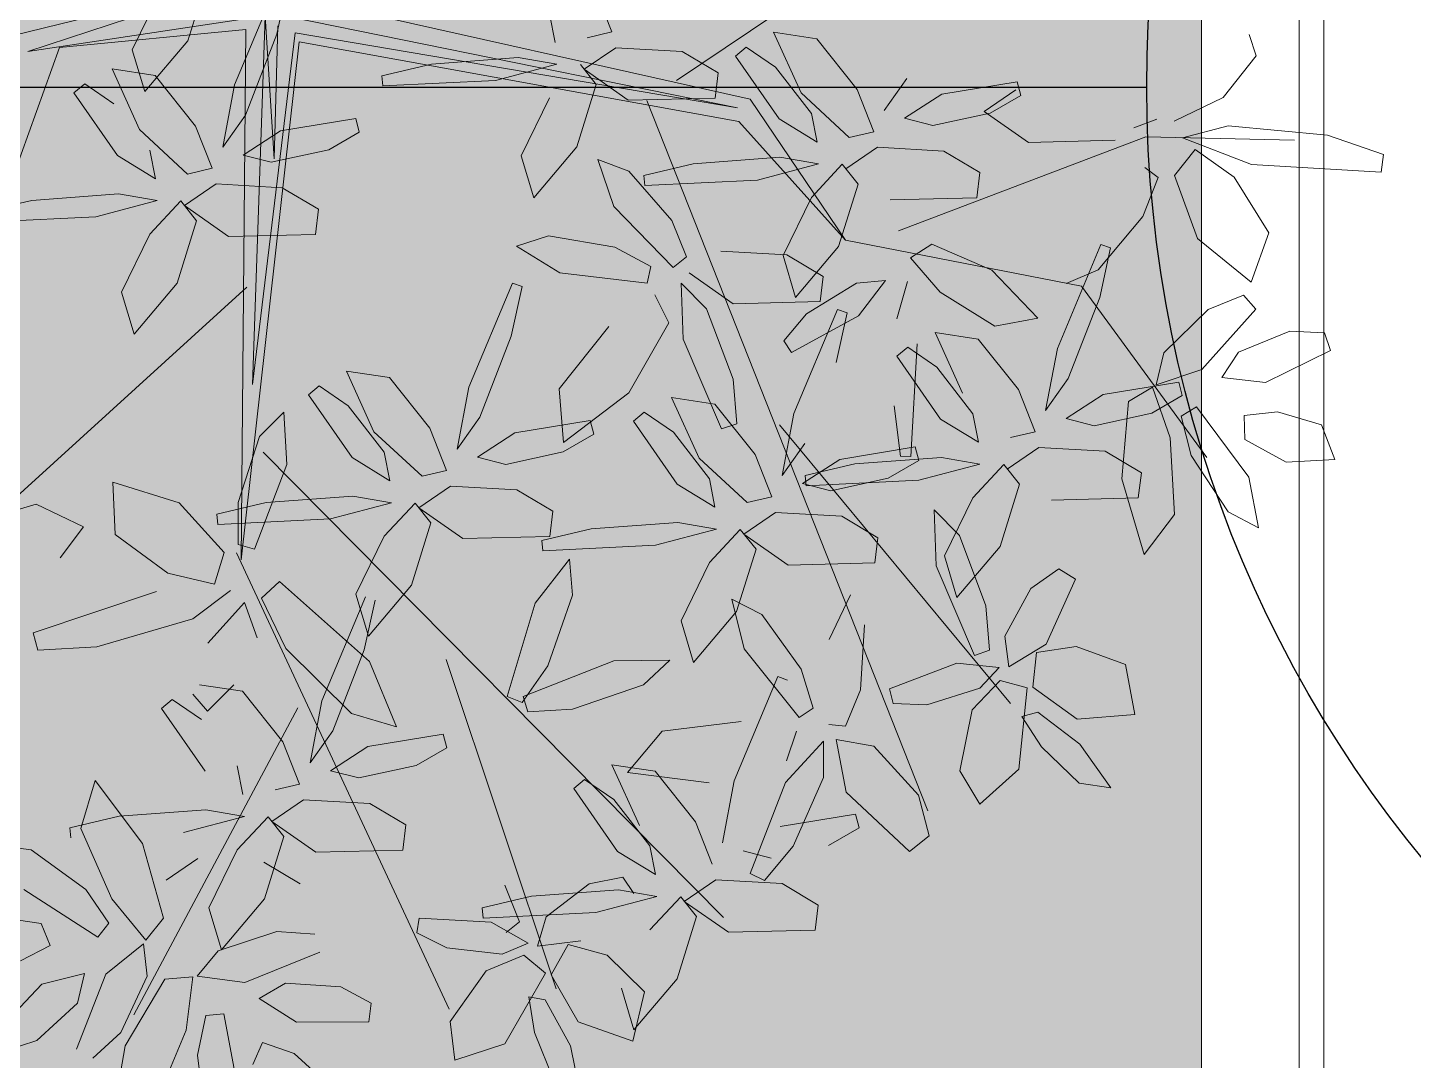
# Model space of a CAD drawing. Header units: metres. Extents: x 349703 to 349913, y 9282546 to 9282694.
# Drawn here: x 349746.562 to 349747.983, y 9282638.066 to 9282639.126 of the extents above; entities that cross this region are included whole.
import ezdxf

# ---------------------------------------------------------------- set-up
doc = ezdxf.new("R2010")
doc.units = ezdxf.units.M
doc.header["$LTSCALE"] = 0.25
for name, color, linetype, lineweight in [('AREA-VERDE', 3, 'CONTINUOUS', 9), ('ARQ-FONDO', 253, 'CONTINUOUS', 9), ('LLORAD-TEXTO', 1, 'CONTINUOUS', 25)]:
    doc.layers.add(name, color=color, linetype=linetype, lineweight=lineweight)

# ---------------------------------------------------------------- blocks, each defined once
blk = doc.blocks.new('PLAZA CENTRAL')
at = {"layer": 'ARQ-FONDO'}
blk.add_lwpolyline([(349596.6395, 9282641.1169), (349621.0817, 9282641.1169), (349621.0817, 9282622.8854), (349596.6395, 9282622.8854)], close=True, dxfattribs=at)
blk = doc.blocks.new('WAKDOQ')
at = {"layer": 'AREA-VERDE', "lineweight": 0, "true_color": 0xc4e4b2, "transparency": 33554687}
h = blk.add_hatch(color=3, dxfattribs=at)
h.dxf.hatch_style = 1
h.paths.add_polyline_path([(349597.5175, 9282641.0169), (349595.3826, 9282641.0169), (349595.3826, 9282637.296), (349597.5175, 9282637.296)])
at = {"layer": 'ARQ-FONDO'}
for points in [[(349595.2826, 9282647.2826), (349597.6175, 9282647.2826), (349597.6175, 9282598.1901), (349595.2826, 9282598.1901)], [(349595.3826, 9282641.0169), (349597.5175, 9282641.0169), (349597.5175, 9282637.296), (349595.3826, 9282637.296)]]:
    blk.add_lwpolyline(points, close=True, dxfattribs=at)
blk = doc.blocks.new('ARR2')
at = {"layer": 'ARQ-FONDO', "lineweight": 5}
for p, q in [((2741.5502, 1214.183), (2742.0863, 1214.5442)), ((2740.3345, 1214.1933), (2740.9358, 1214.3402)), ((2740.9358, 1214.3402), (2740.5887, 1214.2261)), ((2740.8544, 1214.3345), (2740.8257, 1214.242)), ((2740.7432, 1214.2284), (2740.7852, 1214.3145)), ((2740.8947, 1214.1764), (2740.9592, 1214.3307)), ((2740.9735, 1214.3255), (2740.9575, 1214.2518)), ((2741.4295, 1214.3176), (2741.4543, 1214.255)), ((2741.0145, 1214.2999), (2741.6594, 1214.1552)), ((2740.5887, 1214.2261), (2740.9234, 1214.2766)), ((2740.9216, 1213.7321), (2740.9402, 1214.2786)), ((2740.9402, 1214.2786), (2740.9538, 1214.0668)), ((2740.9784, 1214.277), (2741.6403, 1214.1425)), ((2741.3618, 1214.2818), (2741.3702, 1214.2395)), ((2740.6354, 1214.2321), (2740.9114, 1214.2586)), ((2740.9114, 1214.2586), (2740.9047, 1213.4719)), ((2740.9575, 1214.2518), (2740.9109, 1214.1317)), ((2740.9849, 1214.2535), (2740.9216, 1213.7321)), ((2740.9538, 1214.0668), (2740.9593, 1214.2641)), ((2741.6403, 1214.1425), (2740.9849, 1214.2535)), ((2741.4543, 1214.255), (2741.4177, 1214.2465)), ((2741.6939, 1214.2545), (2741.7579, 1214.2447)), ((2741.7346, 1214.1645), (2741.6939, 1214.2545)), ((2742.3988, 1214.2512), (2742.4094, 1214.2196)), ((2740.6354, 1214.2321), (2740.3772, 1213.5152)), ((2740.8257, 1214.242), (2740.7618, 1214.1665)), ((2740.9047, 1213.4719), (2740.9909, 1214.2402)), ((2740.9909, 1214.2402), (2741.6422, 1214.1223)), ((2741.4599, 1214.2317), (2741.413, 1214.1996)), ((2741.5582, 1214.2261), (2741.4599, 1214.2317)), ((2741.6375, 1214.2191), (2741.6534, 1214.2325)), ((2741.6534, 1214.2325), (2741.6966, 1214.2029)), ((2741.7579, 1214.2447), (2741.8176, 1214.1698)), ((2740.7618, 1214.1665), (2740.7432, 1214.2284)), ((2741.1868, 1214.2074), (2741.3153, 1214.217)), ((2741.3153, 1214.217), (2741.3725, 1214.2071)), ((2741.6117, 1214.1942), (2741.5582, 1214.2261)), ((2741.7021, 1214.126), (2741.6375, 1214.2191)), ((2742.4094, 1214.2196), (2742.3603, 1214.1579)), ((2740.7134, 1214.2002), (2740.7773, 1214.1904)), ((2740.754, 1214.1101), (2740.7134, 1214.2002)), ((2740.7773, 1214.1904), (2740.837, 1214.1154)), ((2741.1134, 1214.1901), (2741.1868, 1214.2074)), ((2741.1149, 1214.1749), (2741.1134, 1214.1901)), ((2741.3725, 1214.2071), (2741.2819, 1214.1832)), ((2741.4077, 1214.2066), (2741.4311, 1214.1773)), ((2741.413, 1214.1996), (2741.4785, 1214.1539)), ((2741.6072, 1214.157), (2741.6117, 1214.1942)), ((2741.6966, 1214.2029), (2741.7499, 1214.134)), ((2740.6569, 1214.1648), (2740.6729, 1214.1782)), ((2740.6729, 1214.1782), (2740.716, 1214.1486)), ((2740.8773, 1214.0843), (2740.8947, 1214.1764)), ((2741.2819, 1214.1832), (2741.1149, 1214.1749)), ((2741.4311, 1214.1773), (2741.4023, 1214.0847)), ((2741.8176, 1214.1698), (2741.8423, 1214.1071)), ((2741.8915, 1214.1861), (2741.8579, 1214.1387)), ((2741.9433, 1214.1627), (2742.0552, 1214.1811)), ((2742.0531, 1214.1691), (2742.0062, 1214.137)), ((2742.0552, 1214.1811), (2742.0604, 1214.1609)), ((2740.7216, 1214.0717), (2740.6569, 1214.1648)), ((2741.3198, 1214.0712), (2741.3618, 1214.1573)), ((2741.4785, 1214.1539), (2741.6072, 1214.157)), ((2741.5062, 1214.1534), (2741.9224, 1213.0996)), ((2741.6594, 1214.1552), (2741.8003, 1213.9461)), ((2741.8058, 1214.0986), (2741.7346, 1214.1645)), ((2741.8881, 1214.1269), (2741.9433, 1214.1627)), ((2742.0604, 1214.1609), (2742.0151, 1214.1346)), ((2742.3603, 1214.1579), (2742.2877, 1214.1225)), ((2740.9109, 1214.1317), (2740.8773, 1214.0843)), ((2740.9628, 1214.1084), (2741.0746, 1214.1267)), ((2741.0746, 1214.1267), (2741.0798, 1214.1065)), ((2741.7499, 1214.134), (2741.7583, 1214.0916)), ((2741.93, 1214.1162), (2741.8881, 1214.1269)), ((2742.0151, 1214.1346), (2741.93, 1214.1162)), ((2742.0062, 1214.137), (2742.0717, 1214.0912)), ((2740.8252, 1214.0443), (2740.754, 1214.1101)), ((2740.837, 1214.1154), (2740.8618, 1214.0528)), ((2740.9076, 1214.0725), (2740.9628, 1214.1084)), ((2741.0798, 1214.1065), (2741.0345, 1214.0803)), ((2741.6422, 1214.1223), (2741.8003, 1213.9461)), ((2741.7583, 1214.0916), (2741.7021, 1214.126)), ((2741.8423, 1214.1071), (2741.8058, 1214.0986)), ((2742.2281, 1214.113), (2742.2618, 1214.1258)), ((2742.3676, 1214.116), (2742.3003, 1214.0979)), ((2742.5152, 1214.1017), (2742.3676, 1214.116)), ((2741.8793, 1213.96), (2742.2455, 1214.0994)), ((2742.0717, 1214.0912), (2742.2004, 1214.0943)), ((2742.2455, 1214.0994), (2742.4659, 1214.0946)), ((2742.3003, 1214.0979), (2742.4025, 1214.0584)), ((2742.5982, 1214.0733), (2742.5152, 1214.1017)), ((2740.7777, 1214.0373), (2740.7216, 1214.0717)), ((2740.7693, 1214.0797), (2740.7777, 1214.0373)), ((2740.9494, 1214.0618), (2740.9076, 1214.0725)), ((2741.0345, 1214.0803), (2740.9494, 1214.0618)), ((2741.3385, 1214.0092), (2741.3198, 1214.0712)), ((2741.4023, 1214.0847), (2741.3385, 1214.0092)), ((2741.4336, 1214.0656), (2741.4573, 1213.9959)), ((2741.4793, 1214.0484), (2741.4336, 1214.0656)), ((2741.5749, 1214.0596), (2741.7034, 1214.0691)), ((2741.7034, 1214.0691), (2741.7606, 1214.0592)), ((2741.848, 1214.0839), (2741.8011, 1214.0518)), ((2741.9463, 1214.0783), (2741.848, 1214.0839)), ((2741.9998, 1214.0464), (2741.9463, 1214.0783)), ((2742.319, 1214.0806), (2742.288, 1214.042)), ((2742.3766, 1214.0395), (2742.319, 1214.0806)), ((2742.5948, 1214.0471), (2742.5982, 1214.0733)), ((2740.8618, 1214.0528), (2740.8252, 1214.0443)), ((2741.5429, 1213.9756), (2741.4793, 1214.0484)), ((2741.5015, 1214.0423), (2741.5749, 1214.0596)), ((2741.7606, 1214.0592), (2741.67, 1214.0353)), ((2741.7499, 1214.0095), (2741.7958, 1214.0588)), ((2741.7958, 1214.0588), (2741.8191, 1214.0294)), ((2741.9953, 1214.0092), (2741.9998, 1214.0464)), ((2742.2444, 1214.0542), (2742.2642, 1214.0389)), ((2742.4025, 1214.0584), (2742.5948, 1214.0471)), ((2740.8675, 1214.0295), (2740.8205, 1213.9974)), ((2740.9657, 1214.024), (2740.8675, 1214.0295)), ((2741.0192, 1213.9921), (2740.9657, 1214.024)), ((2741.503, 1214.0271), (2741.5015, 1214.0423)), ((2741.67, 1214.0353), (2741.503, 1214.0271)), ((2741.8191, 1214.0294), (2741.7904, 1213.9369)), ((2742.2642, 1214.0389), (2742.2411, 1213.9814)), ((2742.288, 1214.042), (2742.3223, 1213.9488)), ((2742.428, 1213.957), (2742.3766, 1214.0395)), ((2740.5209, 1213.988), (2740.5943, 1214.0052)), ((2740.5943, 1214.0052), (2740.7228, 1214.0148)), ((2740.78, 1214.0049), (2740.6894, 1213.981)), ((2740.7228, 1214.0148), (2740.78, 1214.0049)), ((2740.7693, 1213.9551), (2740.8152, 1214.0044)), ((2740.8152, 1214.0044), (2740.8386, 1213.9751)), ((2741.7079, 1213.9233), (2741.7499, 1214.0095)), ((2741.8666, 1214.006), (2741.9953, 1214.0092)), ((2740.8205, 1213.9974), (2740.886, 1213.9517)), ((2741.0147, 1213.9548), (2741.0192, 1213.9921)), ((2741.4573, 1213.9959), (2741.5452, 1213.9058)), ((2740.6894, 1213.981), (2740.5224, 1213.9728)), ((2740.8386, 1213.9751), (2740.8098, 1213.8825)), ((2741.5648, 1213.9214), (2741.5429, 1213.9756)), ((2742.2411, 1213.9814), (2742.1749, 1213.9023)), ((2740.7273, 1213.869), (2740.7693, 1213.9551)), ((2740.886, 1213.9517), (2741.0147, 1213.9548)), ((2741.3603, 1213.9527), (2741.3126, 1213.9375)), ((2741.4588, 1213.9356), (2741.3603, 1213.9527)), ((2741.8003, 1213.9461), (2742.1503, 1213.8779)), ((2742.3223, 1213.9488), (2742.4021, 1213.884)), ((2742.4021, 1213.884), (2742.428, 1213.957)), ((2741.3126, 1213.9375), (2741.3773, 1213.8979)), ((2741.5118, 1213.9069), (2741.4588, 1213.9356)), ((2741.5452, 1213.9058), (2741.5648, 1213.9214)), ((2741.7138, 1213.9242), (2741.6155, 1213.9298)), ((2741.7265, 1213.8614), (2741.7079, 1213.9233)), ((2741.7673, 1213.8923), (2741.7138, 1213.9242)), ((2741.7904, 1213.9369), (2741.7265, 1213.8614)), ((2741.8967, 1213.9201), (2741.9283, 1213.9402)), ((2741.9283, 1213.9402), (2742.0173, 1213.9018)), ((2742.1146, 1213.7855), (2742.179, 1213.9399)), ((2742.1934, 1213.9346), (2742.1774, 1213.861)), ((2742.179, 1213.9399), (2742.1934, 1213.9346)), ((2741.5065, 1213.8825), (2741.5118, 1213.9069)), ((2741.9409, 1213.8692), (2741.8967, 1213.9201)), ((2742.0173, 1213.9018), (2742.0857, 1213.8304)), ((2742.1749, 1213.9023), (2742.1278, 1213.8821)), ((2740.8098, 1213.8825), (2740.746, 1213.807)), ((2741.2422, 1213.7283), (2741.3067, 1213.8826)), ((2741.3067, 1213.8826), (2741.321, 1213.8774)), ((2741.3773, 1213.8979), (2741.5065, 1213.8825)), ((2741.557, 1213.8823), (2741.56, 1213.7993)), ((2741.5947, 1213.8441), (2741.557, 1213.8823)), ((2741.5686, 1213.8977), (2741.634, 1213.8519)), ((2741.7429, 1213.8367), (2741.817, 1213.8824)), ((2741.7628, 1213.8551), (2741.7673, 1213.8923)), ((2741.817, 1213.8824), (2741.86, 1213.8862)), ((2741.86, 1213.8862), (2741.8199, 1213.834)), ((2741.8766, 1213.8293), (2741.8925, 1213.8851)), ((2740.9133, 1213.8764), (2740.0653, 1213.1056)), ((2740.746, 1213.807), (2740.7273, 1213.869)), ((2741.321, 1213.8774), (2741.305, 1213.8037)), ((2741.5181, 1213.8651), (2741.5386, 1213.8235)), ((2742.0221, 1213.8184), (2741.9409, 1213.8692)), ((2742.1774, 1213.861), (2742.1308, 1213.7408)), ((2742.1503, 1213.8779), (2742.336, 1213.6237)), ((2742.3906, 1213.8645), (2742.3383, 1213.8433)), ((2742.4089, 1213.8437), (2742.3906, 1213.8645)), ((2741.6338, 1213.7401), (2741.5947, 1213.8441)), ((2741.634, 1213.8519), (2741.7628, 1213.8551)), ((2741.7241, 1213.6891), (2741.7885, 1213.8435)), ((2741.7885, 1213.8435), (2741.8029, 1213.8382)), ((2742.3383, 1213.8433), (2742.2725, 1213.7791)), ((2742.3288, 1213.7546), (2742.4089, 1213.8437)), ((2741.5386, 1213.8235), (2741.4794, 1213.7197)), ((2741.7089, 1213.7968), (2741.7429, 1213.8367)), ((2741.8199, 1213.834), (2741.7205, 1213.7795)), ((2741.8029, 1213.8382), (2741.7869, 1213.7646)), ((2742.0857, 1213.8304), (2742.0221, 1213.8184)), ((2741.305, 1213.8037), (2741.2584, 1213.6836)), ((2741.3763, 1213.7255), (2741.4497, 1213.818)), ((2741.56, 1213.7993), (2741.6169, 1213.6665)), ((2741.9332, 1213.8093), (2741.9972, 1213.7995)), ((2741.9739, 1213.7192), (2741.9332, 1213.8093)), ((2741.9972, 1213.7995), (2742.0569, 1213.7245)), ((2742.4594, 1213.8111), (2742.3832, 1213.7802)), ((2742.5104, 1213.8088), (2742.4594, 1213.8111)), ((2742.5194, 1213.7825), (2742.5104, 1213.8088)), ((2741.7205, 1213.7795), (2741.7089, 1213.7968)), ((2741.8768, 1213.7739), (2741.8927, 1213.7873)), ((2741.8927, 1213.7873), (2741.9359, 1213.7577)), ((2741.9067, 1213.7925), (2741.8973, 1213.6255)), ((2742.0972, 1213.6935), (2742.1146, 1213.7855)), ((2742.2725, 1213.7791), (2742.261, 1213.7318)), ((2742.3832, 1213.7802), (2742.3584, 1213.7424)), ((2742.4231, 1213.7351), (2742.5194, 1213.7825)), ((2741.9414, 1213.6808), (2741.8768, 1213.7739)), ((2741.9359, 1213.7577), (2741.9892, 1213.6888)), ((2741.0609, 1213.7521), (2741.1248, 1213.7423)), ((2741.1016, 1213.662), (2741.0609, 1213.7521)), ((2741.1248, 1213.7423), (2741.1845, 1213.6673)), ((2741.6393, 1213.674), (2741.6338, 1213.7401)), ((2742.1308, 1213.7408), (2742.0972, 1213.6935)), ((2742.261, 1213.7318), (2742.3288, 1213.7546)), ((2742.3584, 1213.7424), (2742.4231, 1213.7351)), ((2741.0044, 1213.7167), (2741.0204, 1213.7301)), ((2741.0691, 1213.6236), (2741.0044, 1213.7167)), ((2741.0204, 1213.7301), (2741.0635, 1213.7005)), ((2741.2248, 1213.6363), (2741.2422, 1213.7283)), ((2741.3824, 1213.6459), (2741.3763, 1213.7255)), ((2741.4794, 1213.7197), (2741.3824, 1213.6459)), ((2742.0569, 1213.7245), (2742.0816, 1213.6619)), ((2742.1274, 1213.6816), (2742.1826, 1213.7175)), ((2742.1826, 1213.7175), (2742.2945, 1213.7358)), ((2742.2558, 1213.7282), (2742.2199, 1213.707)), ((2742.2997, 1213.7157), (2742.2544, 1213.6894)), ((2742.2816, 1213.653), (2742.2558, 1213.7282)), ((2742.2945, 1213.7358), (2742.2997, 1213.7157)), ((2741.0635, 1213.7005), (2741.1168, 1213.6316)), ((2741.5427, 1213.713), (2741.6067, 1213.7031)), ((2741.5834, 1213.6229), (2741.5427, 1213.713)), ((2741.6067, 1213.7031), (2741.6664, 1213.6282)), ((2741.882, 1213.6257), (2741.8726, 1213.7005)), ((2742.2199, 1213.707), (2742.2103, 1213.5924)), ((2742.3208, 1213.6989), (2742.2982, 1213.6853)), ((2742.3986, 1213.5945), (2742.3208, 1213.6989)), ((2740.9321, 1213.655), (2740.9682, 1213.6913)), ((2740.9682, 1213.6913), (2740.9723, 1213.6134)), ((2741.2584, 1213.6836), (2741.2248, 1213.6363)), ((2741.3103, 1213.6603), (2741.4221, 1213.6786)), ((2741.4221, 1213.6786), (2741.4273, 1213.6584)), ((2741.4862, 1213.6775), (2741.5022, 1213.6909)), ((2741.5509, 1213.5844), (2741.4862, 1213.6775)), ((2741.5022, 1213.6909), (2741.5454, 1213.6613)), ((2741.7067, 1213.5971), (2741.7241, 1213.6891)), ((2741.9976, 1213.6464), (2741.9414, 1213.6808)), ((2741.9892, 1213.6888), (2741.9976, 1213.6464)), ((2742.1693, 1213.671), (2742.1274, 1213.6816)), ((2742.2544, 1213.6894), (2742.1693, 1213.671)), ((2742.2982, 1213.6853), (2742.3127, 1213.6266)), ((2742.4407, 1213.6918), (2742.3913, 1213.6861)), ((2742.3913, 1213.6861), (2742.3926, 1213.6504)), ((2742.5059, 1213.6724), (2742.4407, 1213.6918)), ((2740.9002, 1213.5569), (2740.9321, 1213.655)), ((2741.1728, 1213.5962), (2741.1016, 1213.662)), ((2741.1845, 1213.6673), (2741.2093, 1213.6047)), ((2741.2551, 1213.6244), (2741.3103, 1213.6603)), ((2741.4273, 1213.6584), (2741.382, 1213.6322)), ((2741.5454, 1213.6613), (2741.5987, 1213.5924)), ((2741.6169, 1213.6665), (2741.6393, 1213.674)), ((2741.7026, 1213.6723), (2742.0451, 1213.2589)), ((2742.0816, 1213.6619), (2742.0451, 1213.6534)), ((2742.5257, 1213.6207), (2742.5059, 1213.6724)), ((2741.7402, 1213.6445), (2741.7067, 1213.5971)), ((2741.7921, 1213.6211), (2741.904, 1213.6395)), ((2741.904, 1213.6395), (2741.9092, 1213.6193)), ((2742.0873, 1213.6387), (2742.0404, 1213.6066)), ((2742.1856, 1213.6331), (2742.0873, 1213.6387)), ((2742.2881, 1213.5393), (2742.2816, 1213.653)), ((2742.3926, 1213.6504), (2742.4536, 1213.6169)), ((2740.9723, 1213.6134), (2740.9243, 1213.4881)), ((2740.9374, 1213.632), (2741.6198, 1212.9417)), ((2741.1252, 1213.5892), (2741.0691, 1213.6236)), ((2741.1168, 1213.6316), (2741.1252, 1213.5892)), ((2741.2969, 1213.6137), (2741.2551, 1213.6244)), ((2741.382, 1213.6322), (2741.2969, 1213.6137)), ((2741.6546, 1213.5571), (2741.5834, 1213.6229)), ((2741.6664, 1213.6282), (2741.6911, 1213.5655)), ((2741.7369, 1213.5853), (2741.7921, 1213.6211)), ((2741.7408, 1213.5971), (2741.8142, 1213.6143)), ((2741.8142, 1213.6143), (2741.9427, 1213.6239)), ((2741.9092, 1213.6193), (2741.8639, 1213.593)), ((2741.8973, 1213.6255), (2741.882, 1213.6257)), ((2741.9999, 1213.614), (2741.9093, 1213.5901)), ((2741.9427, 1213.6239), (2741.9999, 1213.614)), ((2741.9892, 1213.5642), (2742.0351, 1213.6136)), ((2742.0351, 1213.6136), (2742.0584, 1213.5842)), ((2742.2391, 1213.6012), (2742.1856, 1213.6331)), ((2742.3127, 1213.6266), (2742.3679, 1213.5432)), ((2742.4536, 1213.6169), (2742.5257, 1213.6207)), ((2741.2093, 1213.6047), (2741.1728, 1213.5962)), ((2741.5987, 1213.5924), (2741.607, 1213.55)), ((2741.7423, 1213.5819), (2741.7408, 1213.5971)), ((2741.8639, 1213.593), (2741.7788, 1213.5746)), ((2742.2103, 1213.5924), (2742.2433, 1213.4802)), ((2742.2346, 1213.5639), (2742.2391, 1213.6012)), ((2742.4128, 1213.5195), (2742.3986, 1213.5945)), ((2740.7145, 1213.5871), (2740.7177, 1213.5098)), ((2740.8127, 1213.5568), (2740.7145, 1213.5871)), ((2741.215, 1213.5814), (2741.168, 1213.5493)), ((2741.3132, 1213.5759), (2741.215, 1213.5814)), ((2741.3667, 1213.544), (2741.3132, 1213.5759)), ((2741.607, 1213.55), (2741.5509, 1213.5844)), ((2741.7788, 1213.5746), (2741.7369, 1213.5853)), ((2741.9093, 1213.5901), (2741.7423, 1213.5819)), ((2742.0584, 1213.5842), (2742.0297, 1213.4917)), ((2740.6007, 1213.5547), (2740.485, 1213.5199)), ((2740.6711, 1213.5211), (2740.6007, 1213.5547)), ((2740.8793, 1213.4831), (2740.8127, 1213.5568)), ((2740.8685, 1213.5399), (2740.9418, 1213.5571)), ((2740.9003, 1213.4949), (2740.9002, 1213.5569)), ((2740.9418, 1213.5571), (2741.0703, 1213.5667)), ((2741.1275, 1213.5568), (2741.037, 1213.5329)), ((2741.0703, 1213.5667), (2741.1275, 1213.5568)), ((2741.1168, 1213.507), (2741.1627, 1213.5563)), ((2741.1627, 1213.5563), (2741.1861, 1213.527)), ((2741.6911, 1213.5655), (2741.6546, 1213.5571)), ((2741.9472, 1213.4781), (2741.9892, 1213.5642)), ((2742.1058, 1213.5608), (2742.2346, 1213.5639)), ((2740.8699, 1213.5247), (2740.8685, 1213.5399)), ((2741.037, 1213.5329), (2740.8699, 1213.5247)), ((2741.168, 1213.5493), (2741.2335, 1213.5036)), ((2741.3622, 1213.5067), (2741.3667, 1213.544)), ((2741.6968, 1213.5423), (2741.6499, 1213.5102)), ((2741.7951, 1213.5367), (2741.6968, 1213.5423)), ((2741.8486, 1213.5048), (2741.7951, 1213.5367)), ((2741.9318, 1213.5462), (2741.9348, 1213.4632)), ((2741.9696, 1213.508), (2741.9318, 1213.5462)), ((2742.2433, 1213.4802), (2742.2881, 1213.5393)), ((2742.3679, 1213.5432), (2742.4128, 1213.5195)), ((2740.6365, 1213.4749), (2740.6711, 1213.5211)), ((2741.1861, 1213.527), (2741.1573, 1213.4344)), ((2741.3503, 1213.5007), (2741.4237, 1213.518)), ((2741.4237, 1213.518), (2741.5522, 1213.5276)), ((2741.6094, 1213.5176), (2741.5188, 1213.4937)), ((2741.5522, 1213.5276), (2741.6094, 1213.5176)), ((2741.5987, 1213.4679), (2741.6446, 1213.5172)), ((2741.6446, 1213.5172), (2741.6679, 1213.4879)), ((2741.6499, 1213.5102), (2741.7153, 1213.4644)), ((2740.7177, 1213.5098), (2740.7962, 1213.4524)), ((2740.9243, 1213.4881), (2740.9003, 1213.4949)), ((2741.0748, 1213.4209), (2741.1168, 1213.507)), ((2741.2335, 1213.5036), (2741.3622, 1213.5067)), ((2741.3517, 1213.4855), (2741.3503, 1213.5007)), ((2741.5188, 1213.4937), (2741.3517, 1213.4855)), ((2741.844, 1213.4676), (2741.8486, 1213.5048)), ((2742.0297, 1213.4917), (2741.9658, 1213.4162)), ((2742.0086, 1213.404), (2741.9696, 1213.508)), ((2740.865, 1213.4358), (2740.8793, 1213.4831)), ((2740.8976, 1213.4825), (2741.2131, 1212.8057)), ((2741.3916, 1213.4732), (2741.3406, 1213.4076)), ((2741.396, 1213.4197), (2741.3916, 1213.4732)), ((2741.6679, 1213.4879), (2741.6391, 1213.3953)), ((2741.9658, 1213.4162), (2741.9472, 1213.4781)), ((2740.7962, 1213.4524), (2740.865, 1213.4358)), ((2741.5567, 1213.3817), (2741.5987, 1213.4679)), ((2741.7153, 1213.4644), (2741.844, 1213.4676)), ((2741.9348, 1213.4632), (2741.9917, 1213.3304)), ((2742.1166, 1213.4588), (2742.0752, 1213.4296)), ((2742.1413, 1213.4433), (2742.1166, 1213.4588)), ((2740.9615, 1213.4397), (2740.9349, 1213.4152)), ((2741.095, 1213.3213), (2740.9615, 1213.4397)), ((2741.1573, 1213.4344), (2741.0935, 1213.3589)), ((2742.0752, 1213.4296), (2742.0366, 1213.3588)), ((2742.0982, 1213.3471), (2742.1413, 1213.4433)), ((2740.7793, 1213.4252), (2740.5966, 1213.3638)), ((2740.8332, 1213.3848), (2740.8888, 1213.4267)), ((2740.8555, 1213.3486), (2740.9097, 1213.4086)), ((2740.9097, 1213.4086), (2740.9282, 1213.3565)), ((2740.9349, 1213.4152), (2740.9708, 1213.3404)), ((2741.0243, 1213.2631), (2741.0888, 1213.4174)), ((2741.0935, 1213.3589), (2741.0748, 1213.4209)), ((2741.1031, 1213.4122), (2741.0871, 1213.3385)), ((2741.3406, 1213.4076), (2741.2992, 1213.2692)), ((2741.3593, 1213.3148), (2741.396, 1213.4197)), ((2741.632, 1213.4135), (2741.6504, 1213.3399)), ((2741.6767, 1213.3909), (2741.632, 1213.4135)), ((2741.8081, 1213.4202), (2741.7762, 1213.3538)), ((2741.6391, 1213.3953), (2741.5753, 1213.3198)), ((2741.735, 1213.3098), (2741.6767, 1213.3909)), ((2742.0141, 1213.3379), (2742.0086, 1213.404)), ((2740.6909, 1213.3429), (2740.8332, 1213.3848)), ((2741.5753, 1213.3198), (2741.5567, 1213.3817)), ((2741.823, 1213.2793), (2741.8287, 1213.3759)), ((2740.5966, 1213.3638), (2740.6033, 1213.3383)), ((2742.0366, 1213.3588), (2742.0428, 1213.3136)), ((2742.0428, 1213.3136), (2742.0982, 1213.3471)), ((2740.6033, 1213.3383), (2740.6909, 1213.3429)), ((2740.9708, 1213.3404), (2741.0681, 1213.2439)), ((2741.0871, 1213.3385), (2741.0405, 1213.2184)), ((2741.6504, 1213.3399), (2741.7318, 1213.2384)), ((2741.9917, 1213.3304), (2742.0141, 1213.3379)), ((2742.0835, 1213.3346), (2742.0784, 1213.2833)), ((2742.1426, 1213.3436), (2742.0835, 1213.3346)), ((2742.2155, 1213.3166), (2742.1426, 1213.3436)), ((2741.135, 1213.2246), (2741.095, 1213.3213)), ((2741.2088, 1213.3241), (2741.3717, 1212.8358)), ((2741.3211, 1213.2606), (2741.3593, 1213.3148)), ((2741.4573, 1213.3225), (2741.3229, 1213.2693)), ((2741.5403, 1213.3232), (2741.4573, 1213.3225)), ((2741.501, 1213.2866), (2741.5403, 1213.3232)), ((2741.7527, 1213.2522), (2741.735, 1213.3098)), ((2741.9658, 1213.3187), (2741.8656, 1213.2806)), ((2742.0284, 1213.3123), (2741.9658, 1213.3187)), ((2741.9997, 1213.2816), (2742.0284, 1213.3123)), ((2742.2292, 1213.2425), (2742.2155, 1213.3166)), ((2740.843, 1213.2869), (2740.9069, 1213.2771)), ((2740.8937, 1213.2867), (2740.8547, 1213.2477)), ((2741.396, 1213.2504), (2741.501, 1213.2866)), ((2741.6357, 1213.1444), (2741.7001, 1213.2988)), ((2741.7001, 1213.2988), (2741.7145, 1213.2935)), ((2742.0296, 1213.2933), (2741.9882, 1213.2496)), ((2742.0698, 1213.282), (2742.0296, 1213.2933)), ((2740.7865, 1213.2514), (2740.8025, 1213.2649)), ((2740.8025, 1213.2649), (2740.8457, 1213.2353)), ((2740.8547, 1213.2477), (2740.833, 1213.273)), ((2740.9069, 1213.2771), (2740.9666, 1213.2021)), ((2741.2992, 1213.2692), (2741.3211, 1213.2606)), ((2741.3229, 1213.2693), (2741.3298, 1213.2467)), ((2741.8006, 1213.2254), (2741.823, 1213.2793)), ((2741.8656, 1213.2806), (2741.8714, 1213.2591)), ((2741.9212, 1213.2569), (2741.9997, 1213.2816)), ((2742.0575, 1213.1617), (2742.0698, 1213.282)), ((2742.0784, 1213.2833), (2742.1438, 1213.2359)), ((2740.9887, 1213.2525), (2740.7458, 1212.7974)), ((2740.8512, 1213.1584), (2740.7865, 1213.2514)), ((2741.007, 1213.171), (2741.0243, 1213.2631)), ((2741.0681, 1213.2439), (2741.135, 1213.2246)), ((2741.3298, 1213.2467), (2741.396, 1213.2504)), ((2741.7318, 1213.2384), (2741.7527, 1213.2522)), ((2741.8714, 1213.2591), (2741.9212, 1213.2569)), ((2741.9882, 1213.2496), (2741.9701, 1213.1593)), ((2742.0617, 1213.2399), (2742.0856, 1213.246)), ((2742.0856, 1213.246), (2742.148, 1213.1986)), ((2741.5289, 1213.2177), (2741.6461, 1213.2322)), ((2741.7757, 1213.2279), (2741.8006, 1213.2254)), ((2742.0909, 1213.1949), (2742.0617, 1213.2399)), ((2742.1438, 1213.2359), (2742.2292, 1213.2425)), ((2740.9666, 1213.2021), (2740.9914, 1213.1395)), ((2741.0405, 1213.2184), (2741.007, 1213.171)), ((2741.0924, 1213.1951), (2741.2042, 1213.2134)), ((2741.2042, 1213.2134), (2741.2095, 1213.1932)), ((2741.4775, 1213.1566), (2741.5289, 1213.2177)), ((2741.7677, 1213.2029), (2741.7117, 1213.1416)), ((2741.7279, 1213.2179), (2741.7133, 1213.1739)), ((2741.7678, 1213.1492), (2741.7677, 1213.2029)), ((2741.7868, 1213.2057), (2741.8014, 1213.1273)), ((2741.8427, 1213.1958), (2741.7868, 1213.2057)), ((2741.0372, 1213.1592), (2741.0924, 1213.1951)), ((2741.2095, 1213.1932), (2741.1642, 1213.167)), ((2741.9089, 1213.1229), (2741.8427, 1213.1958)), ((2742.1469, 1213.141), (2742.0909, 1213.1949)), ((2742.148, 1213.1986), (2742.1936, 1213.1338)), ((2740.899, 1213.1664), (2740.9073, 1213.124)), ((2741.1642, 1213.167), (2741.0791, 1213.1485)), ((2741.4543, 1213.1682), (2741.5183, 1213.1584)), ((2741.495, 1213.0781), (2741.4543, 1213.1682)), ((2741.9995, 1213.1096), (2742.0575, 1213.1617)), ((2740.6882, 1213.1446), (2740.667, 1213.0735)), ((2740.7584, 1213.0511), (2740.6882, 1213.1446)), ((2741.0791, 1213.1485), (2741.0372, 1213.1592)), ((2741.3979, 1213.1328), (2741.4138, 1213.1462)), ((2741.4138, 1213.1462), (2741.457, 1213.1166)), ((2741.5984, 1213.1413), (2741.4775, 1213.1566)), ((2741.5183, 1213.1584), (2741.578, 1213.0834)), ((2741.6183, 1213.0524), (2741.6357, 1213.1444)), ((2741.7117, 1213.1416), (2741.6592, 1213.007)), ((2741.7228, 1213.0476), (2741.7678, 1213.1492)), ((2741.9701, 1213.1593), (2741.9995, 1213.1096)), ((2742.1936, 1213.1338), (2742.1469, 1213.141)), ((2740.9914, 1213.1395), (2740.9549, 1213.131)), ((2741.4625, 1213.0397), (2741.3979, 1213.1328)), ((2741.8014, 1213.1273), (2741.8954, 1213.0393)), ((2741.9247, 1213.0627), (2741.9089, 1213.1229)), ((2740.724, 1213.0919), (2740.8524, 1213.1015)), ((2740.8524, 1213.1015), (2740.9096, 1213.0916)), ((2740.9971, 1213.1162), (2740.9502, 1213.0841)), ((2741.0954, 1213.1107), (2740.9971, 1213.1162)), ((2741.1488, 1213.0788), (2741.0954, 1213.1107)), ((2741.457, 1213.1166), (2741.5103, 1213.0477)), ((2740.6506, 1213.0747), (2740.724, 1213.0919)), ((2740.9096, 1213.0916), (2740.8191, 1213.0677)), ((2740.899, 1213.0418), (2740.9448, 1213.0911)), ((2740.9448, 1213.0911), (2740.9682, 1213.0618)), ((2740.9502, 1213.0841), (2741.0156, 1213.0384)), ((2741.1443, 1213.0415), (2741.1488, 1213.0788)), ((2741.578, 1213.0834), (2741.6027, 1213.0208)), ((2741.7037, 1213.0764), (2741.8156, 1213.0947)), ((2741.8156, 1213.0947), (2741.8208, 1213.0745)), ((2740.652, 1213.0595), (2740.6506, 1213.0747)), ((2740.667, 1213.0735), (2740.7129, 1212.9693)), ((2740.9682, 1213.0618), (2740.9394, 1212.9692)), ((2741.8208, 1213.0745), (2741.7755, 1213.0483)), ((2741.8954, 1213.0393), (2741.9247, 1213.0627)), ((2740.5936, 1213.0419), (2740.5432, 1213.0483)), ((2740.6745, 1212.9832), (2740.5936, 1213.0419)), ((2740.7896, 1212.9404), (2740.7584, 1213.0511)), ((2740.857, 1212.9557), (2740.899, 1213.0418)), ((2741.0156, 1213.0384), (2741.1443, 1213.0415)), ((2741.5187, 1213.0053), (2741.4625, 1213.0397)), ((2741.5103, 1213.0477), (2741.5187, 1213.0053)), ((2741.6904, 1213.0298), (2741.6486, 1213.0405)), ((2741.6804, 1212.9966), (2741.7228, 1213.0476)), ((2740.8403, 1213.0291), (2740.7934, 1212.997)), ((2740.992, 1212.9916), (2740.9385, 1213.0235)), ((2741.4703, 1213.0015), (2741.4206, 1212.9917)), ((2741.4866, 1212.9773), (2741.4703, 1213.0015)), ((2741.6084, 1212.9976), (2741.5615, 1212.9655)), ((2741.7067, 1212.992), (2741.6084, 1212.9976)), ((2741.6592, 1213.007), (2741.6804, 1212.9966)), ((2740.5828, 1212.983), (2740.6923, 1212.9126)), ((2740.7087, 1212.9332), (2740.6745, 1212.9832)), ((2741.3172, 1212.935), (2741.2954, 1212.9893)), ((2741.3353, 1212.9732), (2741.4638, 1212.9828)), ((2741.4206, 1212.9917), (2741.3566, 1212.9426)), ((2741.4638, 1212.9828), (2741.521, 1212.9729)), ((2741.7602, 1212.9601), (2741.7067, 1212.992)), ((2740.7129, 1212.9693), (2740.7635, 1212.9079)), ((2740.8756, 1212.8937), (2740.857, 1212.9557)), ((2740.9394, 1212.9692), (2740.8756, 1212.8937)), ((2741.2619, 1212.956), (2741.3353, 1212.9732)), ((2741.2634, 1212.9408), (2741.2619, 1212.956)), ((2741.521, 1212.9729), (2741.4304, 1212.949)), ((2741.5103, 1212.9231), (2741.5562, 1212.9724)), ((2741.5562, 1212.9724), (2741.5795, 1212.9431)), ((2741.5615, 1212.9655), (2741.627, 1212.9197)), ((2741.7557, 1212.9228), (2741.7602, 1212.9601)), ((2740.6081, 1212.9329), (2740.5392, 1212.9429)), ((2740.7635, 1212.9079), (2740.7896, 1212.9404)), ((2741.1686, 1212.9408), (2741.1651, 1212.9188)), ((2741.2755, 1212.9348), (2741.1686, 1212.9408)), ((2741.4304, 1212.949), (2741.2634, 1212.9408)), ((2741.2977, 1212.9194), (2741.3172, 1212.935)), ((2741.3566, 1212.9426), (2741.3439, 1212.8989)), ((2741.5795, 1212.9431), (2741.5508, 1212.8505)), ((2740.6218, 1212.8999), (2740.6081, 1212.9329)), ((2740.6923, 1212.9126), (2740.7087, 1212.9332)), ((2740.9578, 1212.9208), (2740.8705, 1212.8919)), ((2741.014, 1212.917), (2740.9578, 1212.9208)), ((2741.1651, 1212.9188), (2741.2097, 1212.8965)), ((2741.3302, 1212.9035), (2741.2755, 1212.9348)), ((2741.627, 1212.9197), (2741.7557, 1212.9228)), ((2740.5775, 1212.8772), (2740.6218, 1212.8999)), ((2740.7598, 1212.9027), (2740.7043, 1212.8577)), ((2740.7656, 1212.8544), (2740.7598, 1212.9027)), ((2741.2097, 1212.8965), (2741.2914, 1212.8872)), ((2741.2914, 1212.8872), (2741.3302, 1212.9035)), ((2741.3439, 1212.8989), (2741.4081, 1212.9069)), ((2741.3896, 1212.9015), (2741.3641, 1212.8567)), ((2741.4472, 1212.8857), (2741.3896, 1212.9015)), ((2740.8705, 1212.8919), (2740.8394, 1212.8545)), ((2740.9103, 1212.8452), (2741.0214, 1212.8902)), ((2741.3235, 1212.8857), (2741.2679, 1212.8626)), ((2741.3556, 1212.859), (2741.3235, 1212.8857)), ((2741.5028, 1212.8314), (2741.4472, 1212.8857)), ((2740.6723, 1212.8587), (2740.6091, 1212.8428)), ((2740.7043, 1212.8577), (2740.6605, 1212.7461)), ((2740.6623, 1212.8146), (2740.6723, 1212.8587)), ((2740.7265, 1212.7712), (2740.7656, 1212.8544)), ((2740.8331, 1212.8536), (2740.7916, 1212.8502)), ((2740.8233, 1212.7747), (2740.8331, 1212.8536)), ((2740.8394, 1212.8545), (2740.9103, 1212.8452)), ((2741.2679, 1212.8626), (2741.2147, 1212.7875)), ((2741.2955, 1212.7542), (2741.3556, 1212.859)), ((2741.3641, 1212.8567), (2741.4045, 1212.7868)), ((2740.6091, 1212.8428), (2740.5356, 1212.7647)), ((2740.7916, 1212.8502), (2740.7328, 1212.7514)), ((2740.9705, 1212.8444), (2740.9316, 1212.8213)), ((2741.0525, 1212.8388), (2740.9705, 1212.8444)), ((2741.0974, 1212.8143), (2741.0525, 1212.8388)), ((2741.4869, 1212.7751), (2741.4683, 1212.837)), ((2741.5508, 1212.8505), (2741.4869, 1212.7751)), ((2740.6018, 1212.7589), (2740.6623, 1212.8146)), ((2740.9316, 1212.8213), (2740.9865, 1212.7864)), ((2741.0939, 1212.7868), (2741.0974, 1212.8143)), ((2741.3311, 1212.8239), (2741.3554, 1212.8197)), ((2741.3395, 1212.7709), (2741.3311, 1212.8239)), ((2741.3554, 1212.8197), (2741.3931, 1212.751)), ((2741.4852, 1212.7581), (2741.5028, 1212.8314)), ((2740.8525, 1212.7964), (2740.8398, 1212.7372)), ((2740.8788, 1212.7987), (2740.8525, 1212.7964)), ((2740.9029, 1212.6708), (2740.8788, 1212.7987)), ((2740.685, 1212.733), (2740.7265, 1212.7712)), ((2740.7793, 1212.6696), (2740.8233, 1212.7747)), ((2740.9865, 1212.7864), (2741.0939, 1212.7868)), ((2741.2147, 1212.7875), (2741.2213, 1212.7302)), ((2741.3688, 1212.6988), (2741.3395, 1212.7709)), ((2741.4045, 1212.7868), (2741.4852, 1212.7581)), ((2740.5532, 1212.7432), (2740.6018, 1212.7589)), ((2740.7328, 1212.7514), (2740.7132, 1212.6361)), ((2740.9364, 1212.7563), (2740.922, 1212.7236)), ((2740.9834, 1212.7398), (2740.9364, 1212.7563)), ((2741.2213, 1212.7302), (2741.2955, 1212.7542)), ((2741.3931, 1212.751), (2741.4085, 1212.6733)), ((2740.8398, 1212.7372), (2740.8528, 1212.6381)), ((2741.0335, 1212.6938), (2740.9834, 1212.7398))]:
    blk.add_line(p, q, dxfattribs=at)

msp = doc.modelspace()

# ---------------------------------------------------------------- linework, layer by layer
at = {"layer": 'LLORAD-TEXTO'}
msp.add_line((349746.46, 9282639.065), (349747.71, 9282639.065), dxfattribs=at)
msp.add_circle((349748.96, 9282639.065), 1.25, dxfattribs=at)

# ---------------------------------------------------------------- block references
at = {"layer": 'ARQ-FONDO'}
for name, p in [('WAKDOQ', (150.2487, 0)), ('PLAZA CENTRAL', (151.2522, 0))]:
    msp.add_blockref(name, p, dxfattribs=at)
at = {"layer": 'ARQ-FONDO', "xscale": 0.6917913537138002, "yscale": 0.6917913537138002, "zscale": 0.6917913537138002}
msp.add_blockref('ARR2', (347850.6472, 9281799.1104), dxfattribs=at)

doc.saveas('drawing.dxf')
